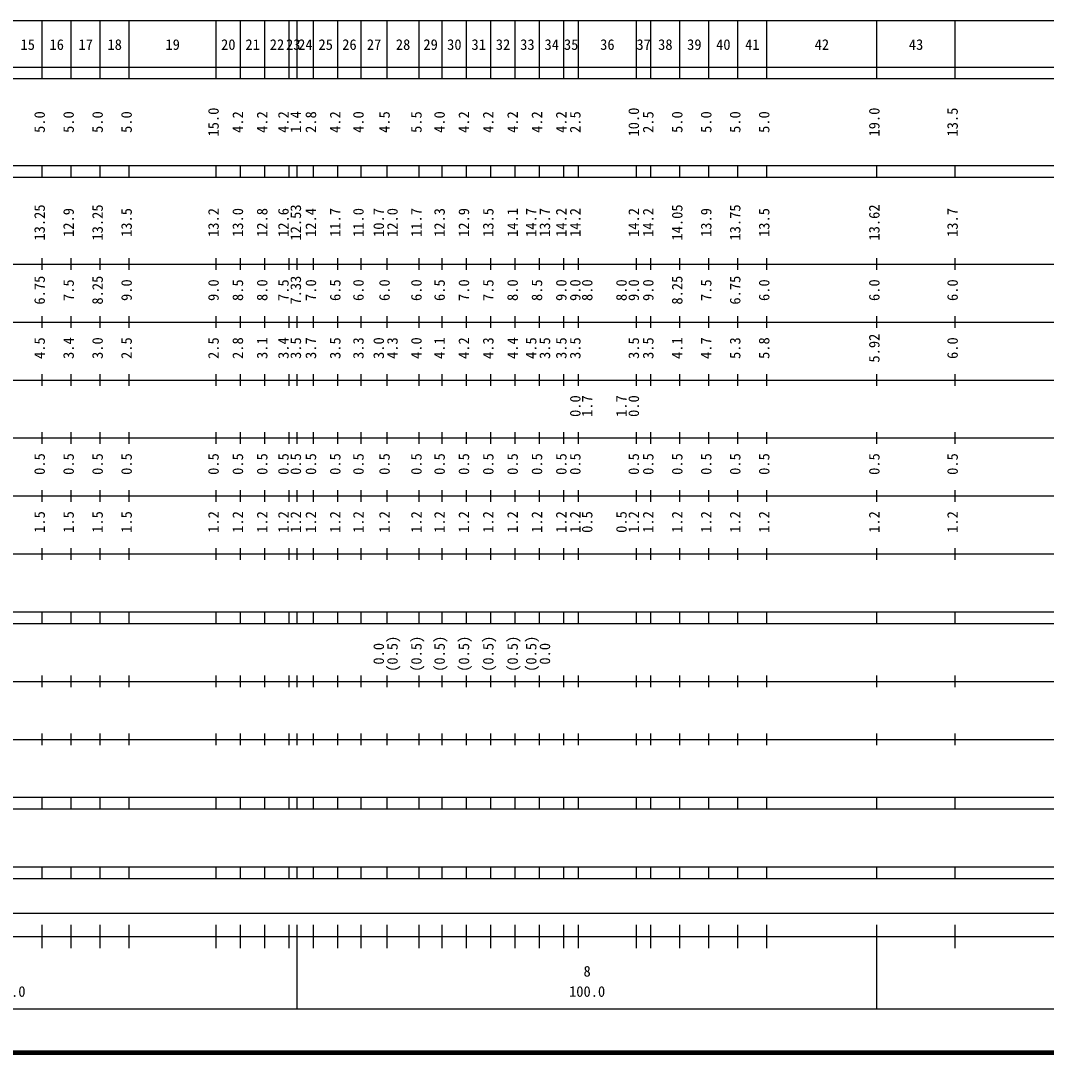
# Model space of a CAD drawing. Units: millimetres on the paper, enlarged 1000 times. Extents: x 40000 to 680000, y 20000 to 380000.
# Drawn here: x 320272 to 497231, y 20000 to 198000 of the extents above; entities that cross this region are included whole.
import ezdxf
from ezdxf.enums import TextEntityAlignment as Align

# ---------------------------------------------------------------- set-up
doc = ezdxf.new("R2010")
doc.units = ezdxf.units.MM
doc.header["$LTSCALE"] = 1000
doc.layers.add('M-TTL', color=2, linetype='Continuous', lineweight=140)
doc.layers.add('M-TTL-BAND', color=7, linetype='Continuous', lineweight=25)
doc.styles.add('ＭＳ ゴシック', font='')
doc.styles.get('ＭＳ ゴシック').set_extended_font_data('MS Gothic')

msp = doc.modelspace()

# ---------------------------------------------------------------- linework, layer by layer
at = {"layer": 'M-TTL'}
msp.add_line((40000, 20000), (680000, 20000), dxfattribs=at)
at = {"layer": 'M-TTL-BAND'}
for p, q in [((68000, 198000), (579000, 198000)), ((324000, 188000), (324000, 198000)), ((329000, 188000), (329000, 198000)), ((334000, 188000), (334000, 198000)), ((339000, 188000), (339000, 198000)), ((354000, 188000), (354000, 198000)), ((358200, 188000), (358200, 198000)), ((362400, 188000), (362400, 198000)), ((366600, 188000), (366600, 198000)), ((368000, 188000), (368000, 198000)), ((370800, 188000), (370800, 198000)), ((375000, 188000), (375000, 198000)), ((379000, 188000), (379000, 198000)), ((383500, 188000), (383500, 198000)), ((389000, 188000), (389000, 198000)), ((393000, 188000), (393000, 198000)), ((397200, 188000), (397200, 198000)), ((401400, 188000), (401400, 198000)), ((405600, 188000), (405600, 198000)), ((409800, 188000), (409800, 198000)), ((414000, 188000), (414000, 198000)), ((416500, 188000), (416500, 198000)), ((426500, 188000), (426500, 198000)), ((429000, 188000), (429000, 198000)), ((434000, 188000), (434000, 198000)), ((439000, 188000), (439000, 198000)), ((444000, 188000), (444000, 198000)), ((449000, 188000), (449000, 198000)), ((468000, 188000), (468000, 198000)), ((481500, 188000), (481500, 198000)), ((40000, 190000), (579000, 190000)), ((40000, 188000), (579000, 188000)), ((40000, 173000), (579000, 173000)), ((324000, 171000), (324000, 173000)), ((329000, 171000), (329000, 173000)), ((334000, 171000), (334000, 173000)), ((339000, 171000), (339000, 173000)), ((354000, 171000), (354000, 173000)), ((358200, 171000), (358200, 173000)), ((362400, 171000), (362400, 173000)), ((366600, 171000), (366600, 173000)), ((368000, 171000), (368000, 173000)), ((370800, 171000), (370800, 173000)), ((375000, 171000), (375000, 173000)), ((379000, 171000), (379000, 173000)), ((383500, 171000), (383500, 173000)), ((389000, 171000), (389000, 173000)), ((393000, 171000), (393000, 173000)), ((397200, 171000), (397200, 173000)), ((401400, 171000), (401400, 173000)), ((405600, 171000), (405600, 173000)), ((409800, 171000), (409800, 173000)), ((414000, 171000), (414000, 173000)), ((416500, 171000), (416500, 173000)), ((426500, 171000), (426500, 173000)), ((429000, 171000), (429000, 173000)), ((434000, 171000), (434000, 173000)), ((439000, 171000), (439000, 173000)), ((444000, 171000), (444000, 173000)), ((449000, 171000), (449000, 173000)), ((468000, 171000), (468000, 173000)), ((481500, 171000), (481500, 173000)), ((40000, 171000), (579000, 171000)), ((324000, 155000), (324000, 157000)), ((329000, 155000), (329000, 157000)), ((334000, 155000), (334000, 157000)), ((339000, 155000), (339000, 157000)), ((354000, 155000), (354000, 157000)), ((358200, 155000), (358200, 157000)), ((362400, 155000), (362400, 157000)), ((366600, 155000), (366600, 157000)), ((368000, 155000), (368000, 157000)), ((370800, 155000), (370800, 157000)), ((375000, 155000), (375000, 157000)), ((379000, 155000), (379000, 157000)), ((383500, 155000), (383500, 157000)), ((389000, 155000), (389000, 157000)), ((393000, 155000), (393000, 157000)), ((397200, 155000), (397200, 157000)), ((401400, 155000), (401400, 157000)), ((405600, 155000), (405600, 157000)), ((409800, 155000), (409800, 157000)), ((414000, 155000), (414000, 157000)), ((416500, 155000), (416500, 157000)), ((426500, 155000), (426500, 157000)), ((429000, 155000), (429000, 157000)), ((434000, 155000), (434000, 157000)), ((439000, 155000), (439000, 157000)), ((444000, 155000), (444000, 157000)), ((449000, 155000), (449000, 157000)), ((468000, 155000), (468000, 157000)), ((481500, 155000), (481500, 157000)), ((40000, 156000), (579000, 156000)), ((46000, 146000), (579000, 146000)), ((324000, 145000), (324000, 147000)), ((329000, 145000), (329000, 147000)), ((334000, 145000), (334000, 147000)), ((339000, 145000), (339000, 147000)), ((354000, 145000), (354000, 147000)), ((358200, 145000), (358200, 147000)), ((362400, 145000), (362400, 147000)), ((366600, 145000), (366600, 147000)), ((368000, 145000), (368000, 147000)), ((370800, 145000), (370800, 147000)), ((375000, 145000), (375000, 147000)), ((379000, 145000), (379000, 147000)), ((383500, 145000), (383500, 147000)), ((389000, 145000), (389000, 147000)), ((393000, 145000), (393000, 147000)), ((397200, 145000), (397200, 147000)), ((401400, 145000), (401400, 147000)), ((405600, 145000), (405600, 147000)), ((409800, 145000), (409800, 147000)), ((414000, 145000), (414000, 147000)), ((416500, 145000), (416500, 147000)), ((426500, 145000), (426500, 147000)), ((429000, 145000), (429000, 147000)), ((434000, 145000), (434000, 147000)), ((439000, 145000), (439000, 147000)), ((444000, 145000), (444000, 147000)), ((449000, 145000), (449000, 147000)), ((468000, 145000), (468000, 147000)), ((481500, 145000), (481500, 147000)), ((52000, 136000), (579000, 136000)), ((324000, 135000), (324000, 137000)), ((329000, 135000), (329000, 137000)), ((334000, 135000), (334000, 137000)), ((339000, 135000), (339000, 137000)), ((354000, 135000), (354000, 137000)), ((358200, 135000), (358200, 137000)), ((362400, 135000), (362400, 137000)), ((366600, 135000), (366600, 137000)), ((368000, 135000), (368000, 137000)), ((370800, 135000), (370800, 137000)), ((375000, 135000), (375000, 137000)), ((379000, 135000), (379000, 137000)), ((383500, 135000), (383500, 137000)), ((389000, 135000), (389000, 137000)), ((393000, 135000), (393000, 137000)), ((397200, 135000), (397200, 137000)), ((401400, 135000), (401400, 137000)), ((405600, 135000), (405600, 137000)), ((409800, 135000), (409800, 137000)), ((414000, 135000), (414000, 137000)), ((416500, 135000), (416500, 137000)), ((426500, 135000), (426500, 137000)), ((429000, 135000), (429000, 137000)), ((434000, 135000), (434000, 137000)), ((439000, 135000), (439000, 137000)), ((444000, 135000), (444000, 137000)), ((449000, 135000), (449000, 137000)), ((468000, 135000), (468000, 137000)), ((481500, 135000), (481500, 137000)), ((324000, 125000), (324000, 127000)), ((329000, 125000), (329000, 127000)), ((334000, 125000), (334000, 127000)), ((339000, 125000), (339000, 127000)), ((354000, 125000), (354000, 127000)), ((358200, 125000), (358200, 127000)), ((362400, 125000), (362400, 127000)), ((366600, 125000), (366600, 127000)), ((368000, 125000), (368000, 127000)), ((370800, 125000), (370800, 127000)), ((375000, 125000), (375000, 127000)), ((379000, 125000), (379000, 127000)), ((383500, 125000), (383500, 127000)), ((389000, 125000), (389000, 127000)), ((393000, 125000), (393000, 127000)), ((397200, 125000), (397200, 127000)), ((401400, 125000), (401400, 127000)), ((405600, 125000), (405600, 127000)), ((409800, 125000), (409800, 127000)), ((414000, 125000), (414000, 127000)), ((416500, 125000), (416500, 127000)), ((426500, 125000), (426500, 127000)), ((429000, 125000), (429000, 127000)), ((434000, 125000), (434000, 127000)), ((439000, 125000), (439000, 127000)), ((444000, 125000), (444000, 127000)), ((449000, 125000), (449000, 127000)), ((468000, 125000), (468000, 127000)), ((481500, 125000), (481500, 127000)), ((46000, 126000), (579000, 126000)), ((52000, 116000), (579000, 116000)), ((324000, 115000), (324000, 117000)), ((329000, 115000), (329000, 117000)), ((334000, 115000), (334000, 117000)), ((339000, 115000), (339000, 117000)), ((354000, 115000), (354000, 117000)), ((358200, 115000), (358200, 117000)), ((362400, 115000), (362400, 117000)), ((366600, 115000), (366600, 117000)), ((368000, 115000), (368000, 117000)), ((370800, 115000), (370800, 117000)), ((375000, 115000), (375000, 117000)), ((379000, 115000), (379000, 117000)), ((383500, 115000), (383500, 117000)), ((389000, 115000), (389000, 117000)), ((393000, 115000), (393000, 117000)), ((397200, 115000), (397200, 117000)), ((401400, 115000), (401400, 117000)), ((405600, 115000), (405600, 117000)), ((409800, 115000), (409800, 117000)), ((414000, 115000), (414000, 117000)), ((416500, 115000), (416500, 117000)), ((426500, 115000), (426500, 117000)), ((429000, 115000), (429000, 117000)), ((434000, 115000), (434000, 117000)), ((439000, 115000), (439000, 117000)), ((444000, 115000), (444000, 117000)), ((449000, 115000), (449000, 117000)), ((468000, 115000), (468000, 117000)), ((481500, 115000), (481500, 117000)), ((324000, 105000), (324000, 107000)), ((329000, 105000), (329000, 107000)), ((334000, 105000), (334000, 107000)), ((339000, 105000), (339000, 107000)), ((354000, 105000), (354000, 107000)), ((358200, 105000), (358200, 107000)), ((362400, 105000), (362400, 107000)), ((366600, 105000), (366600, 107000)), ((368000, 105000), (368000, 107000)), ((370800, 105000), (370800, 107000)), ((375000, 105000), (375000, 107000)), ((379000, 105000), (379000, 107000)), ((383500, 105000), (383500, 107000)), ((389000, 105000), (389000, 107000)), ((393000, 105000), (393000, 107000)), ((397200, 105000), (397200, 107000)), ((401400, 105000), (401400, 107000)), ((405600, 105000), (405600, 107000)), ((409800, 105000), (409800, 107000)), ((414000, 105000), (414000, 107000)), ((416500, 105000), (416500, 107000)), ((426500, 105000), (426500, 107000)), ((429000, 105000), (429000, 107000)), ((434000, 105000), (434000, 107000)), ((439000, 105000), (439000, 107000)), ((444000, 105000), (444000, 107000)), ((449000, 105000), (449000, 107000)), ((468000, 105000), (468000, 107000)), ((481500, 105000), (481500, 107000)), ((46000, 106000), (579000, 106000)), ((40000, 96000), (579000, 96000)), ((324000, 94000), (324000, 96000)), ((329000, 94000), (329000, 96000)), ((334000, 94000), (334000, 96000)), ((339000, 94000), (339000, 96000)), ((354000, 94000), (354000, 96000)), ((358200, 94000), (358200, 96000)), ((362400, 94000), (362400, 96000)), ((366600, 94000), (366600, 96000)), ((368000, 94000), (368000, 96000)), ((370800, 94000), (370800, 96000)), ((375000, 94000), (375000, 96000)), ((379000, 94000), (379000, 96000)), ((383500, 94000), (383500, 96000)), ((389000, 94000), (389000, 96000)), ((393000, 94000), (393000, 96000)), ((397200, 94000), (397200, 96000)), ((401400, 94000), (401400, 96000)), ((405600, 94000), (405600, 96000)), ((409800, 94000), (409800, 96000)), ((414000, 94000), (414000, 96000)), ((416500, 94000), (416500, 96000)), ((426500, 94000), (426500, 96000)), ((429000, 94000), (429000, 96000)), ((434000, 94000), (434000, 96000)), ((439000, 94000), (439000, 96000)), ((444000, 94000), (444000, 96000)), ((449000, 94000), (449000, 96000)), ((468000, 94000), (468000, 96000)), ((481500, 94000), (481500, 96000)), ((40000, 94000), (579000, 94000)), ((49000, 84000), (579000, 84000)), ((324000, 83000), (324000, 85000)), ((329000, 83000), (329000, 85000)), ((334000, 83000), (334000, 85000)), ((339000, 83000), (339000, 85000)), ((354000, 83000), (354000, 85000)), ((358200, 83000), (358200, 85000)), ((362400, 83000), (362400, 85000)), ((366600, 83000), (366600, 85000)), ((368000, 83000), (368000, 85000)), ((370800, 83000), (370800, 85000)), ((375000, 83000), (375000, 85000)), ((379000, 83000), (379000, 85000)), ((383500, 83000), (383500, 85000)), ((389000, 83000), (389000, 85000)), ((393000, 83000), (393000, 85000)), ((397200, 83000), (397200, 85000)), ((401400, 83000), (401400, 85000)), ((405600, 83000), (405600, 85000)), ((409800, 83000), (409800, 85000)), ((414000, 83000), (414000, 85000)), ((416500, 83000), (416500, 85000)), ((426500, 83000), (426500, 85000)), ((429000, 83000), (429000, 85000)), ((434000, 83000), (434000, 85000)), ((439000, 83000), (439000, 85000)), ((444000, 83000), (444000, 85000)), ((449000, 83000), (449000, 85000)), ((468000, 83000), (468000, 85000)), ((481500, 83000), (481500, 85000)), ((324000, 73000), (324000, 75000)), ((329000, 73000), (329000, 75000)), ((334000, 73000), (334000, 75000)), ((339000, 73000), (339000, 75000)), ((354000, 73000), (354000, 75000)), ((358200, 73000), (358200, 75000)), ((362400, 73000), (362400, 75000)), ((366600, 73000), (366600, 75000)), ((368000, 73000), (368000, 75000)), ((370800, 73000), (370800, 75000)), ((375000, 73000), (375000, 75000)), ((379000, 73000), (379000, 75000)), ((383500, 73000), (383500, 75000)), ((389000, 73000), (389000, 75000)), ((393000, 73000), (393000, 75000)), ((397200, 73000), (397200, 75000)), ((401400, 73000), (401400, 75000)), ((405600, 73000), (405600, 75000)), ((409800, 73000), (409800, 75000)), ((414000, 73000), (414000, 75000)), ((416500, 73000), (416500, 75000)), ((426500, 73000), (426500, 75000)), ((429000, 73000), (429000, 75000)), ((434000, 73000), (434000, 75000)), ((439000, 73000), (439000, 75000)), ((444000, 73000), (444000, 75000)), ((449000, 73000), (449000, 75000)), ((468000, 73000), (468000, 75000)), ((481500, 73000), (481500, 75000)), ((40000, 74000), (579000, 74000)), ((40000, 64000), (579000, 64000)), ((324000, 62000), (324000, 64000)), ((329000, 62000), (329000, 64000)), ((334000, 62000), (334000, 64000)), ((339000, 62000), (339000, 64000)), ((354000, 62000), (354000, 64000)), ((358200, 62000), (358200, 64000)), ((362400, 62000), (362400, 64000)), ((366600, 62000), (366600, 64000)), ((368000, 62000), (368000, 64000)), ((370800, 62000), (370800, 64000)), ((375000, 62000), (375000, 64000)), ((379000, 62000), (379000, 64000)), ((383500, 62000), (383500, 64000)), ((389000, 62000), (389000, 64000)), ((393000, 62000), (393000, 64000)), ((397200, 62000), (397200, 64000)), ((401400, 62000), (401400, 64000)), ((405600, 62000), (405600, 64000)), ((409800, 62000), (409800, 64000)), ((414000, 62000), (414000, 64000)), ((416500, 62000), (416500, 64000)), ((426500, 62000), (426500, 64000)), ((429000, 62000), (429000, 64000)), ((434000, 62000), (434000, 64000)), ((439000, 62000), (439000, 64000)), ((444000, 62000), (444000, 64000)), ((449000, 62000), (449000, 64000)), ((468000, 62000), (468000, 64000)), ((481500, 62000), (481500, 64000)), ((40000, 62000), (579000, 62000)), ((40000, 52000), (579000, 52000)), ((324000, 50000), (324000, 52000)), ((329000, 50000), (329000, 52000)), ((334000, 50000), (334000, 52000)), ((339000, 50000), (339000, 52000)), ((354000, 50000), (354000, 52000)), ((358200, 50000), (358200, 52000)), ((362400, 50000), (362400, 52000)), ((366600, 50000), (366600, 52000)), ((368000, 50000), (368000, 52000)), ((370800, 50000), (370800, 52000)), ((375000, 50000), (375000, 52000)), ((379000, 50000), (379000, 52000)), ((383500, 50000), (383500, 52000)), ((389000, 50000), (389000, 52000)), ((393000, 50000), (393000, 52000)), ((397200, 50000), (397200, 52000)), ((401400, 50000), (401400, 52000)), ((405600, 50000), (405600, 52000)), ((409800, 50000), (409800, 52000)), ((414000, 50000), (414000, 52000)), ((416500, 50000), (416500, 52000)), ((426500, 50000), (426500, 52000)), ((429000, 50000), (429000, 52000)), ((434000, 50000), (434000, 52000)), ((439000, 50000), (439000, 52000)), ((444000, 50000), (444000, 52000)), ((449000, 50000), (449000, 52000)), ((468000, 50000), (468000, 52000)), ((481500, 50000), (481500, 52000)), ((40000, 50000), (579000, 50000)), ((71000, 44000), (565000, 44000)), ((324000, 38000), (324000, 42000)), ((329000, 38000), (329000, 42000)), ((334000, 38000), (334000, 42000)), ((339000, 38000), (339000, 42000)), ((354000, 38000), (354000, 42000)), ((358200, 38000), (358200, 42000)), ((362400, 38000), (362400, 42000)), ((366600, 38000), (366600, 42000)), ((368000, 27500), (368000, 42000)), ((370800, 38000), (370800, 42000)), ((375000, 38000), (375000, 42000)), ((379000, 38000), (379000, 42000)), ((383500, 38000), (383500, 42000)), ((389000, 38000), (389000, 42000)), ((393000, 38000), (393000, 42000)), ((397200, 38000), (397200, 42000)), ((401400, 38000), (401400, 42000)), ((405600, 38000), (405600, 42000)), ((409800, 38000), (409800, 42000)), ((414000, 38000), (414000, 42000)), ((416500, 38000), (416500, 42000)), ((426500, 38000), (426500, 42000)), ((429000, 38000), (429000, 42000)), ((434000, 38000), (434000, 42000)), ((439000, 38000), (439000, 42000)), ((444000, 38000), (444000, 42000)), ((449000, 38000), (449000, 42000)), ((468000, 27500), (468000, 42000)), ((481500, 38000), (481500, 42000)), ((40000, 40000), (579000, 40000)), ((68000, 27500), (579000, 27500))]:
    msp.add_line(p, q, dxfattribs=at)

# ---------------------------------------------------------------- texts
at = {"layer": 'M-TTL-BAND', "style": 'ＭＳ ゴシック'}
for s, p in [('15', (321500, 192405)), ('16', (326500, 192405)), ('17', (331500, 192405)), ('18', (336500, 192405)), ('19', (346500, 192405)), ('20', (356100, 192405)), ('21', (360300, 192405)), ('22', (364500, 192405)), ('23', (367300, 192405)), ('24', (369400, 192405)), ('25', (372900, 192405)), ('26', (377000, 192405)), ('27', (381250, 192405)), ('28', (386250, 192405)), ('29', (391000, 192405)), ('30', (395100, 192405)), ('31', (399300, 192405)), ('32', (403500, 192405)), ('33', (407700, 192405)), ('34', (411900, 192405)), ('35', (415250, 192405)), ('36', (421500, 192405)), ('37', (427750, 192405)), ('38', (431500, 192405)), ('39', (436500, 192405)), ('40', (441500, 192405)), ('41', (446500, 192405)), ('42', (458500, 192405)), ('43', (474750, 192405)), ('8', (418000, 32523)), ('100.0', (318000, 29033)), ('100.0', (418000, 29033))]:
    msp.add_text(s, height=1833, dxfattribs=at).set_placement(p, align=Align.BOTTOM_CENTER)
for s, p in [('5.0', (325000, 180500)), ('5.0', (330000, 180500)), ('5.0', (335000, 180500)), ('5.0', (340000, 180500)), ('15.0', (355000, 180500)), ('4.2', (359200, 180500)), ('4.2', (363400, 180500)), ('4.2', (367065, 180500)), ('1.4', (369196, 180500)), ('2.8', (371800, 180500)), ('4.2', (376000, 180500)), ('4.0', (380000, 180500)), ('4.5', (384500, 180500)), ('5.5', (390000, 180500)), ('4.0', (394000, 180500)), ('4.2', (398200, 180500)), ('4.2', (402400, 180500)), ('4.2', (406600, 180500)), ('4.2', (410800, 180500)), ('4.2', (415000, 180500)), ('2.5', (417410, 180500)), ('10.0', (427505, 180500)), ('2.5', (430000, 180500)), ('5.0', (435000, 180500)), ('5.0', (440000, 180500)), ('5.0', (445000, 180500)), ('5.0', (450000, 180500)), ('19.0', (469000, 180500)), ('13.5', (482500, 180500)), ('13.25', (325000, 163174)), ('13.25', (335000, 163174)), ('13.2', (355000, 163174)), ('12.8', (363400, 163174)), ('12.6', (367065, 163174)), ('12.53', (369196, 163174)), ('12.4', (371800, 163174)), ('14.1', (406600, 163174)), ('14.2', (415000, 163174)), ('14.2', (417410, 163174)), ('14.2', (427505, 163174)), ('14.2', (430000, 163174)), ('14.05', (435000, 163174)), ('13.75', (445000, 163174)), ('13.62', (469000, 163174)), ('12.9', (330000, 163174)), ('13.5', (340000, 163174)), ('13.0', (359200, 163174)), ('11.7', (376000, 163174)), ('11.0', (380000, 163174)), ('10.7', (383500, 163174)), ('12.0', (385870, 163174)), ('11.7', (390000, 163174)), ('12.3', (394000, 163174)), ('12.9', (398200, 163174)), ('13.5', (402400, 163174)), ('14.7', (409800, 163174)), ('13.7', (412170, 163174)), ('13.9', (440000, 163174)), ('13.5', (450000, 163174)), ('13.7', (482500, 163174)), ('6.75', (325000, 151500)), ('7.5', (330000, 151500)), ('8.25', (335000, 151500)), ('9.0', (340000, 151500)), ('9.0', (355000, 151500)), ('8.5', (359200, 151500)), ('8.0', (363400, 151500)), ('7.5', (367065, 151500)), ('7.33', (369196, 151500)), ('7.0', (371800, 151500)), ('6.5', (376000, 151500)), ('6.0', (380000, 151500)), ('6.0', (384500, 151500)), ('6.0', (390000, 151500)), ('6.5', (394000, 151500)), ('7.0', (398200, 151500)), ('7.5', (402400, 151500)), ('8.0', (406600, 151500)), ('8.5', (410800, 151500)), ('9.0', (415000, 151500)), ('9.0', (417410, 151500)), ('8.0', (419467, 151500)), ('8.0', (425380, 151500)), ('9.0', (427505, 151500)), ('9.0', (430000, 151500)), ('8.25', (435000, 151500)), ('7.5', (440000, 151500)), ('6.75', (445000, 151500)), ('6.0', (450000, 151500)), ('6.0', (469000, 151500)), ('6.0', (482500, 151500)), ('4.5', (325000, 141500)), ('3.4', (330000, 141500)), ('3.0', (335000, 141500)), ('2.5', (340000, 141500)), ('2.5', (355000, 141500)), ('2.8', (359200, 141500)), ('3.1', (363400, 141500)), ('3.4', (367065, 141500)), ('3.5', (369196, 141500)), ('3.7', (371800, 141500)), ('3.5', (376000, 141500)), ('3.3', (380000, 141500)), ('3.0', (383500, 141500)), ('4.3', (385870, 141500)), ('4.0', (390000, 141500)), ('4.1', (394000, 141500)), ('4.2', (398200, 141500)), ('4.3', (402400, 141500)), ('4.4', (406600, 141500)), ('4.5', (409800, 141500)), ('3.5', (412170, 141500)), ('3.5', (415000, 141500)), ('3.5', (417410, 141500)), ('3.5', (427505, 141500)), ('3.5', (430000, 141500)), ('4.1', (435000, 141500)), ('4.7', (440000, 141500)), ('5.3', (445000, 141500)), ('5.8', (450000, 141500)), ('5.92', (469000, 141500)), ('6.0', (482500, 141500)), ('0.0', (417410, 131500)), ('1.7', (419467, 131500)), ('1.7', (425380, 131500)), ('0.0', (427505, 131500)), ('0.5', (325000, 121500)), ('0.5', (330000, 121500)), ('0.5', (335000, 121500)), ('0.5', (340000, 121500)), ('0.5', (355000, 121500)), ('0.5', (359200, 121500)), ('0.5', (363400, 121500)), ('0.5', (367065, 121500)), ('0.5', (369196, 121500)), ('0.5', (371800, 121500)), ('0.5', (376000, 121500)), ('0.5', (380000, 121500)), ('0.5', (384500, 121500)), ('0.5', (390000, 121500)), ('0.5', (394000, 121500)), ('0.5', (398200, 121500)), ('0.5', (402400, 121500)), ('0.5', (406600, 121500)), ('0.5', (410800, 121500)), ('0.5', (415000, 121500)), ('0.5', (417410, 121500)), ('0.5', (427505, 121500)), ('0.5', (430000, 121500)), ('0.5', (435000, 121500)), ('0.5', (440000, 121500)), ('0.5', (445000, 121500)), ('0.5', (450000, 121500)), ('0.5', (469000, 121500)), ('0.5', (482500, 121500)), ('1.5', (325000, 111500)), ('1.5', (330000, 111500)), ('1.5', (335000, 111500)), ('1.5', (340000, 111500)), ('1.2', (355000, 111500)), ('1.2', (359200, 111500)), ('1.2', (363400, 111500)), ('1.2', (367065, 111500)), ('1.2', (369196, 111500)), ('1.2', (371800, 111500)), ('1.2', (376000, 111500)), ('1.2', (380000, 111500)), ('1.2', (384500, 111500)), ('1.2', (390000, 111500)), ('1.2', (394000, 111500)), ('1.2', (398200, 111500)), ('1.2', (402400, 111500)), ('1.2', (406600, 111500)), ('1.2', (410800, 111500)), ('1.2', (415000, 111500)), ('1.2', (417410, 111500)), ('0.5', (419467, 111500)), ('0.5', (425380, 111500)), ('1.2', (427505, 111500)), ('1.2', (430000, 111500)), ('1.2', (435000, 111500)), ('1.2', (440000, 111500)), ('1.2', (445000, 111500)), ('1.2', (450000, 111500)), ('1.2', (469000, 111500)), ('1.2', (482500, 111500)), ('(0.5)', (385870, 88764)), ('(0.5)', (390000, 88764)), ('(0.5)', (394000, 88764)), ('(0.5)', (398200, 88764)), ('(0.5)', (402400, 88764)), ('(0.5)', (406600, 88764)), ('(0.5)', (409800, 88764)), ('0.0', (383500, 88764)), ('0.0', (412170, 88764))]:
    msp.add_text(s, height=1833, rotation=90, dxfattribs=at).set_placement(p, align=Align.BOTTOM_CENTER)

doc.saveas('drawing.dxf')
